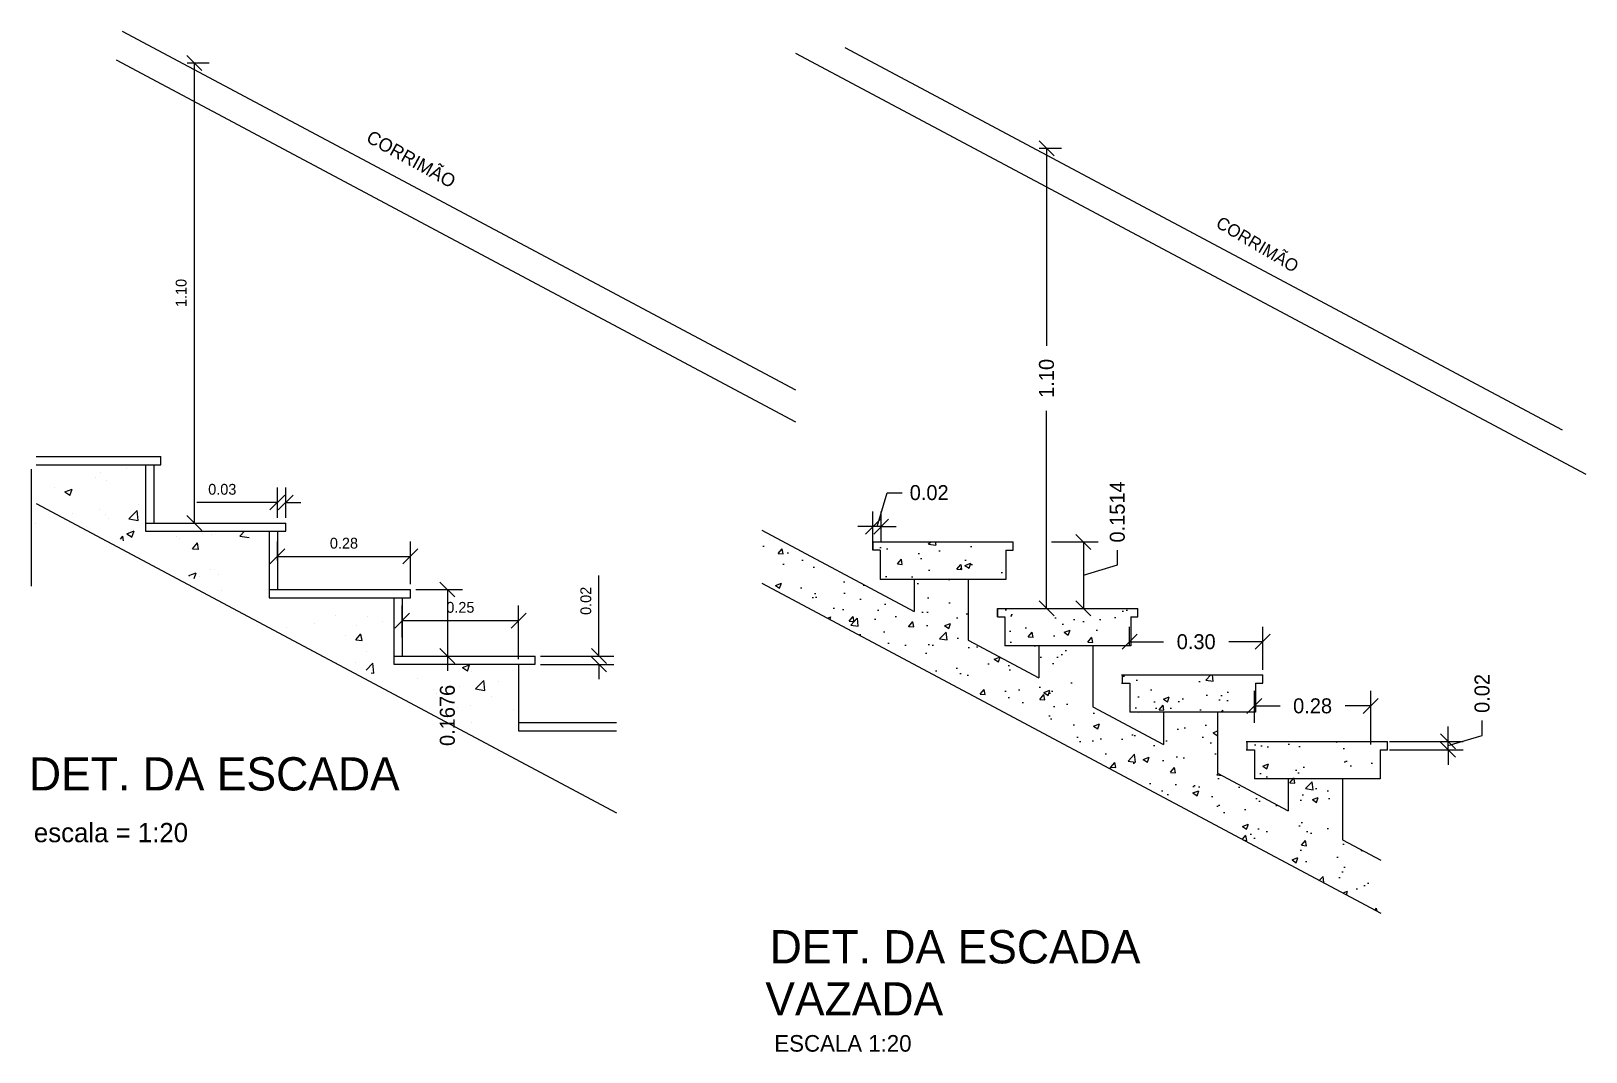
# Model space of a CAD drawing. Extents: x 596.7 to 615.4, y 182.8 to 195.1.
import ezdxf

# ---------------------------------------------------------------- set-up
doc = ezdxf.new("R2010")
doc.units = 0
doc.header["$LTSCALE"] = 0.3
doc.header["$MEASUREMENT"] = 0
doc.layers.get('0').update_dxf_attribs({"linetype": 'CONTINUOUS'})
doc.layers.get('DEFPOINTS').update_dxf_attribs({"linetype": 'CONTINUOUS'})
for name, color, linetype in [('alvenaria', 5, 'CONTINUOUS'), ('COTA', 1, 'CONTINUOUS'), ('cotas', 1, 'CONTINUOUS'), ('FINA', 1, 'CONTINUOUS'), ('textos', 7, 'CONTINUOUS')]:
    doc.layers.add(name, color=color, linetype=linetype)
doc.styles.get("Standard").update_dxf_attribs({"font": 'stylu.ttf'})
doc.dimstyles.get("Standard").update_dxf_attribs({"dimtxt": 0.13, "dimasz": 0.18, "dimexe": 0.18, "dimexo": 0.0625, "dimgap": 0.09, "dimtad": 1, "dimdec": 4, "dimzin": 0, "dimdsep": 46, "dimtxsty": 'Standard', "dimblk1": 'ARCHTICK', "dimblk2": 'ARCHTICK', "dimsah": 1, "dimcen": 0.09, "dimadec": 0, "dimazin": 0, "dimtfac": 1, "dimtdec": 4, "dimtofl": 0, "dimtmove": 0, "dimatfit": 3, "dimldrblk": 'ARCHTICK', "dimfxl": 0, "dimtolj": 1, "dimtzin": 0, "dimarcsym": 0})
pattern_1 = [(50, (-133.1196, 50.63334), (0.7172602, -0.0627521), [0.075, -0.825]), (355, (-133.1196, 50.63334), (-0.1387513, 0.752192), [0.06, -0.66]), (100.4514, (-133.0598, 50.6281), (0.5785094, 0.6894395), [0.0637402, -0.701142]), (46.1842, (-133.1196, 50.8333), (1.067241, -0.165519), [0.1125, -1.2375]), (96.6356, (-133.0307, 50.8195), (0.934663, 0.974118), [0.09561, -1.051713]), (351.1842, (-133.1196, 50.8333), (0.934662, 0.974119), [0.09, -0.99]), (21, (-133.0196, 50.78334), (0.596907, -0.402619), [0.075, -0.825]), (326, (-133.0196, 50.78334), (0.2433153, 0.72515), [0.06, -0.66]), (71.4514, (-132.96986, 50.7498), (0.8402226, 0.3225305), [0.0637402, -0.701142]), (37.5, (-133.1196, 50.63334), (0.01215986, 0.33289385), [0, -0.652, 0, -0.67, 0, -0.6625]), (7.5, (-133.1196, 50.63334), (0.2630695, 0.3944117), [0, -0.382, 0, -0.637, 0, -0.2525]), (327.5, (-133.3426, 50.63334), (0.53382244, -0.02255487), [0, -0.25, 0, -0.78, 0, -1.035]), (317.5, (-133.4426, 50.63334), (0.5831862, 0.100105), [0, -0.325, 0, -0.518, 0, -0.735])]

# ---------------------------------------------------------------- blocks, each defined once
blk = doc.blocks.new('_OBLIQUE')
at = {"color": 0, "linetype": 'ByBlock'}
blk.add_line((-0.5, -0.5), (0.5, 0.5), dxfattribs=at)
blk = doc.blocks.new('*D8')
at = {"color": 0, "linetype": 'ByBlock'}
for p, q in [((109.609, -50.392), (109.732, -49.984)), ((109.732, -49.984), (109.912, -49.984)), ((109.559, -50.576), (109.559, -50.212)), ((109.659, -50.576), (109.659, -50.212)), ((109.559, -50.392), (109.379, -50.392)), ((109.659, -50.392), (109.559, -50.392)), ((109.659, -50.392), (109.839, -50.392))]:
    blk.add_line(p, q, dxfattribs=at)
at = {"layer": 'DEFPOINTS', "color": 0, "linetype": 'ByBlock'}
for p in [(109.559, -50.392), (109.559, -50.639), (109.659, -50.639)]:
    blk.add_point(p, dxfattribs=at)
at = {"color": 0, "linetype": 'ByBlock', "xscale": 0.18, "yscale": 0.18, "zscale": 0.18}
blk.add_blockref('_OBLIQUE', (109.559, -50.392), dxfattribs=at)
at = {"color": 0, "linetype": 'ByBlock', "xscale": 0.18, "yscale": 0.18, "zscale": 0.18, "rotation": 180}
blk.add_blockref('_OBLIQUE', (109.659, -50.392), dxfattribs=at)
at = {"color": 0, "linetype": 'ByBlock', "insert": (110.002, -49.984), "char_height": 0.18, "attachment_point": 4}
blk.add_mtext('\\A1;0.02', dxfattribs=at)
blk = doc.blocks.new('_ARCHTICK')
at = {"color": 0, "linetype": 'ByBlock', "const_width": 0.15}
blk.add_lwpolyline([(-0.5, -0.5), (0.5, 0.5)], dxfattribs=at)
blk = doc.blocks.new('*D9')
at = {"color": 0, "linetype": 'ByBlock'}
for p, q in [((108.473, -45.103), (108.74, -45.103)), ((108.56, -45.103), (108.56, -47.479)), ((108.56, -50.639), (108.56, -48.263)), ((108.465, -50.639), (108.74, -50.639))]:
    blk.add_line(p, q, dxfattribs=at)
at = {"layer": 'DEFPOINTS', "color": 0, "linetype": 'ByBlock'}
for p in [(108.41, -45.103), (108.56, -45.103), (108.402, -50.639)]:
    blk.add_point(p, dxfattribs=at)
at = {"color": 0, "linetype": 'ByBlock', "xscale": 0.18, "yscale": 0.18, "zscale": 0.18}
for p, rotation in [((108.56, -45.103), 90), ((108.56, -50.639), 270)]:
    blk.add_blockref('_OBLIQUE', p, dxfattribs=dict(at, rotation=rotation))
at = {"color": 0, "linetype": 'ByBlock', "insert": (108.56, -47.871), "char_height": 0.18, "attachment_point": 5, "rotation": 90}
blk.add_mtext('\\A1;1.10', dxfattribs=at)
blk = doc.blocks.new('*D10')
at = {"color": 0, "linetype": 'ByBlock'}
for p, q in [((109.559, -51.09), (109.559, -50.86)), ((111.159, -51.376), (111.159, -50.86)), ((109.559, -51.04), (109.967, -51.04)), ((111.159, -51.04), (110.752, -51.04))]:
    blk.add_line(p, q, dxfattribs=at)
at = {"layer": 'DEFPOINTS', "color": 0, "linetype": 'ByBlock'}
for p in [(109.559, -51.152), (111.159, -51.04), (111.159, -51.439)]:
    blk.add_point(p, dxfattribs=at)
at = {"color": 0, "linetype": 'ByBlock', "xscale": 0.18, "yscale": 0.18, "zscale": 0.18, "rotation": 180}
blk.add_blockref('_OBLIQUE', (109.559, -51.04), dxfattribs=at)
at = {"color": 0, "linetype": 'ByBlock', "xscale": 0.18, "yscale": 0.18, "zscale": 0.18}
blk.add_blockref('_OBLIQUE', (111.159, -51.04), dxfattribs=at)
at = {"color": 0, "linetype": 'ByBlock', "insert": (110.359, -51.04), "char_height": 0.18, "attachment_point": 5}
blk.add_mtext('\\A1;0.30', dxfattribs=at)
blk = doc.blocks.new('*D11')
at = {"color": 0, "linetype": 'ByBlock'}
for p, q in [((111.222, -51.439), (111.784, -51.439)), ((111.604, -51.439), (111.604, -52.239)), ((112.013, -51.716), (112.013, -51.536)), ((111.604, -51.839), (112.013, -51.716)), ((111.222, -52.239), (111.784, -52.239))]:
    blk.add_line(p, q, dxfattribs=at)
at = {"layer": 'DEFPOINTS', "color": 0, "linetype": 'ByBlock'}
for p in [(111.159, -51.439), (111.159, -52.239), (111.604, -52.239)]:
    blk.add_point(p, dxfattribs=at)
at = {"color": 0, "linetype": 'ByBlock', "xscale": 0.18, "yscale": 0.18, "zscale": 0.18}
for p, rotation in [((111.604, -51.439), 90), ((111.604, -52.239), 270)]:
    blk.add_blockref('_OBLIQUE', p, dxfattribs=dict(at, rotation=rotation))
at = {"color": 0, "linetype": 'ByBlock', "insert": (112.013, -51.446), "char_height": 0.18, "attachment_point": 4, "rotation": 90}
blk.add_mtext('\\A1;0.1514', dxfattribs=at)
blk = doc.blocks.new('*D12')
at = {"color": 0, "linetype": 'ByBlock'}
for p, q in [((111.059, -52.016), (111.059, -51.632)), ((112.459, -52.276), (112.459, -51.632)), ((111.059, -51.812), (111.368, -51.812)), ((112.459, -51.812), (112.151, -51.812))]:
    blk.add_line(p, q, dxfattribs=at)
at = {"layer": 'DEFPOINTS', "color": 0, "linetype": 'ByBlock'}
for p in [(112.459, -51.812), (111.059, -52.078), (112.459, -52.339)]:
    blk.add_point(p, dxfattribs=at)
at = {"color": 0, "linetype": 'ByBlock', "xscale": 0.18, "yscale": 0.18, "zscale": 0.18, "rotation": 180}
blk.add_blockref('_OBLIQUE', (111.059, -51.812), dxfattribs=at)
at = {"color": 0, "linetype": 'ByBlock', "xscale": 0.18, "yscale": 0.18, "zscale": 0.18}
blk.add_blockref('_OBLIQUE', (112.459, -51.812), dxfattribs=at)
at = {"color": 0, "linetype": 'ByBlock', "insert": (111.759, -51.812), "char_height": 0.18, "attachment_point": 5}
blk.add_mtext('\\A1;0.28', dxfattribs=at)
blk = doc.blocks.new('*D13')
at = {"color": 0, "linetype": 'ByBlock'}
for p, q in [((113.425, -52.239), (113.425, -52.059)), ((113.834, -52.166), (113.834, -51.986)), ((112.722, -52.239), (113.605, -52.239)), ((112.722, -52.339), (113.605, -52.339)), ((113.425, -52.289), (113.834, -52.166)), ((113.425, -52.339), (113.425, -52.239)), ((113.425, -52.339), (113.425, -52.519))]:
    blk.add_line(p, q, dxfattribs=at)
at = {"layer": 'DEFPOINTS', "color": 0, "linetype": 'ByBlock'}
for p in [(112.659, -52.239), (112.659, -52.339), (113.425, -52.239)]:
    blk.add_point(p, dxfattribs=at)
at = {"color": 0, "linetype": 'ByBlock', "xscale": 0.18, "yscale": 0.18, "zscale": 0.18}
for p, rotation in [((113.425, -52.239), 270), ((113.425, -52.339), 90)]:
    blk.add_blockref('_OBLIQUE', p, dxfattribs=dict(at, rotation=rotation))
at = {"color": 0, "linetype": 'ByBlock', "insert": (113.834, -51.896), "char_height": 0.18, "attachment_point": 4, "rotation": 90}
blk.add_mtext('\\A1;0.02', dxfattribs=at)
blk = doc.blocks.new('*D21')
at = {"layer": 'cotas', "color": 0, "lineweight": -2}
for p, q in [((599.636, 188.689), (599.636, 188.919)), ((601.236, 188.403), (601.236, 188.919)), ((599.636, 188.739), (601.236, 188.739))]:
    blk.add_line(p, q, dxfattribs=at)
at = {"layer": 'DEFPOINTS', "color": 0}
for p in [(601.236, 188.739), (599.636, 188.627), (601.236, 188.34)]:
    blk.add_point(p, dxfattribs=at)
at = {"layer": 'cotas', "color": 0, "lineweight": -2, "xscale": 0.18, "yscale": 0.18, "zscale": 0.18, "rotation": 180}
blk.add_blockref('_OBLIQUE', (599.636, 188.739), dxfattribs=at)
at = {"layer": 'cotas', "color": 0, "lineweight": -2, "xscale": 0.18, "yscale": 0.18, "zscale": 0.18}
blk.add_blockref('_OBLIQUE', (601.236, 188.739), dxfattribs=at)
at = {"layer": 'cotas', "color": 0, "insert": (600.436, 188.897), "char_height": 0.13, "attachment_point": 5}
blk.add_mtext('\\A1;0.28', dxfattribs=at)
blk = doc.blocks.new('*D22')
at = {"layer": 'cotas', "color": 0, "lineweight": -2}
for p, q in [((598.549, 194.676), (598.817, 194.676)), ((598.637, 189.14), (598.637, 194.676)), ((598.541, 189.14), (598.817, 189.14))]:
    blk.add_line(p, q, dxfattribs=at)
at = {"layer": 'DEFPOINTS', "color": 0}
for p in [(598.487, 194.676), (598.637, 194.676), (598.479, 189.14)]:
    blk.add_point(p, dxfattribs=at)
at = {"layer": 'cotas', "color": 0, "lineweight": -2, "xscale": 0.18, "yscale": 0.18, "zscale": 0.18}
for p, rotation in [((598.637, 194.676), 90), ((598.637, 189.14), 270)]:
    blk.add_blockref('_OBLIQUE', p, dxfattribs=dict(at, rotation=rotation))
at = {"layer": 'cotas', "color": 0, "insert": (598.479, 191.908), "char_height": 0.13, "attachment_point": 5, "rotation": 90}
blk.add_mtext('\\A1;1.10', dxfattribs=at)
blk = doc.blocks.new('*D23')
at = {"layer": 'cotas', "color": 0, "lineweight": -2}
for p, q in [((599.636, 189.203), (599.636, 189.567)), ((599.736, 189.203), (599.736, 189.567)), ((599.636, 189.387), (598.669, 189.387)), ((599.736, 189.387), (599.916, 189.387))]:
    blk.add_line(p, q, dxfattribs=at)
at = {"layer": 'DEFPOINTS', "color": 0}
for p in [(599.636, 189.387), (599.636, 189.14), (599.736, 189.14)]:
    blk.add_point(p, dxfattribs=at)
at = {"layer": 'cotas', "color": 0, "lineweight": -2, "xscale": 0.18, "yscale": 0.18, "zscale": 0.18}
blk.add_blockref('_OBLIQUE', (599.636, 189.387), dxfattribs=at)
at = {"layer": 'cotas', "color": 0, "lineweight": -2, "xscale": 0.18, "yscale": 0.18, "zscale": 0.18, "rotation": 180}
blk.add_blockref('_OBLIQUE', (599.736, 189.387), dxfattribs=at)
at = {"layer": 'cotas', "color": 0, "insert": (598.973, 189.545), "char_height": 0.13, "attachment_point": 5}
blk.add_mtext('\\A1;0.03', dxfattribs=at)
blk = doc.blocks.new('*D24')
at = {"layer": 'cotas', "color": 0, "lineweight": -2}
for p, q in [((603.502, 187.54), (603.502, 188.508)), ((602.799, 187.54), (603.682, 187.54)), ((602.799, 187.44), (603.682, 187.44)), ((603.502, 187.44), (603.502, 187.26))]:
    blk.add_line(p, q, dxfattribs=at)
at = {"layer": 'DEFPOINTS', "color": 0}
for p in [(602.736, 187.54), (603.502, 187.54), (602.736, 187.44)]:
    blk.add_point(p, dxfattribs=at)
at = {"layer": 'cotas', "color": 0, "lineweight": -2, "xscale": 0.18, "yscale": 0.18, "zscale": 0.18}
for p, rotation in [((603.502, 187.54), 270), ((603.502, 187.44), 90)]:
    blk.add_blockref('_OBLIQUE', p, dxfattribs=dict(at, rotation=rotation))
at = {"layer": 'cotas', "color": 0, "insert": (603.345, 188.204), "char_height": 0.13, "attachment_point": 5, "rotation": 90}
blk.add_mtext('\\A1;0.02', dxfattribs=at)
blk = doc.blocks.new('*D25')
at = {"layer": 'cotas', "color": 0, "lineweight": -2}
for p, q in [((601.136, 187.764), (601.136, 188.147)), ((602.536, 187.503), (602.536, 188.147)), ((601.136, 187.967), (602.536, 187.967))]:
    blk.add_line(p, q, dxfattribs=at)
at = {"layer": 'DEFPOINTS', "color": 0}
for p in [(602.536, 187.967), (601.136, 187.701), (602.536, 187.44)]:
    blk.add_point(p, dxfattribs=at)
at = {"layer": 'cotas', "color": 0, "lineweight": -2, "xscale": 0.18, "yscale": 0.18, "zscale": 0.18, "rotation": 180}
blk.add_blockref('_OBLIQUE', (601.136, 187.967), dxfattribs=at)
at = {"layer": 'cotas', "color": 0, "lineweight": -2, "xscale": 0.18, "yscale": 0.18, "zscale": 0.18}
blk.add_blockref('_OBLIQUE', (602.536, 187.967), dxfattribs=at)
at = {"layer": 'cotas', "color": 0, "insert": (601.836, 188.125), "char_height": 0.13, "attachment_point": 5}
blk.add_mtext('\\A1;0.25', dxfattribs=at)
blk = doc.blocks.new('DETALHE DA ESCADA VASADA')
at = {"layer": 'FINA'}
h = blk.add_hatch(dxfattribs=at)
h.set_pattern_fill('AR-CONC', color=256, scale=0.1, style=0)
h.set_pattern_definition(pattern_1)
h.paths.add_polyline_path([(-1.01293, -2.44159), (-1.66342, -2.44159), (-1.66342, -2.82719), (-2.51293, -2.37411), (-2.51293, -1.64159), (-3.16342, -1.64159), (-3.16342, -2.02719), (-4.99276, -1.05154), (-4.99276, -1.68663), (2.45036, -5.6563), (2.45036, -5.0212), (1.98707, -4.77411), (1.98707, -4.04159), (1.33658, -4.04159), (1.33658, -4.42719), (0.48707, -3.97411), (0.48707, -3.24159), (-0.16342, -3.24159), (-0.16342, -3.62719), (-1.01293, -3.17411)])
h = blk.add_hatch(dxfattribs=at)
h.set_pattern_fill('AR-CONC', color=256, scale=0.1, style=0)
h.set_pattern_definition(pattern_1)
h.paths.add_polyline_path([(-3.65823, -1.19159), (-3.65823, -1.29159), (-3.57056, -1.29159), (-3.57056, -1.64159), (-2.05823, -1.64159), (-2.05823, -1.29159), (-1.97056, -1.29159), (-1.97056, -1.19159)])
h.paths.add_polyline_path([(-0.55823, -2.44159), (-0.55823, -2.09159), (-0.47056, -2.09159), (-0.47056, -1.99159), (-2.15823, -1.99159), (-2.15823, -2.09159), (-2.07056, -2.09159), (-2.07056, -2.44159)])
h.paths.add_polyline_path([(-0.65823, -2.79159), (-0.65823, -2.89159), (-0.57056, -2.89159), (-0.57056, -3.24159), (0.94177, -3.24159), (0.94177, -2.89159), (1.02944, -2.89159), (1.02944, -2.79159)])
h.paths.add_polyline_path([(2.44177, -4.04159), (2.44177, -3.69159), (2.52944, -3.69159), (2.52944, -3.59159), (0.84177, -3.59159), (0.84177, -3.69159), (0.92944, -3.69159), (0.92944, -4.04159)])
for p, q in [((-4.5902, 4.68944), (4.91549, -0.37747)), ((-3.99673, 4.75581), (4.62934, 0.15779)), ((-4.99276, -1.05154), (-3.16342, -2.02719)), ((-3.65823, -1.19159), (-1.97056, -1.19159)), ((-3.65823, -1.29159), (-3.65823, -1.19159)), ((-3.65823, -1.19159), (-3.65823, -1.29159)), ((-3.65823, -1.29159), (-3.65823, -1.19159)), ((-3.57056, -1.29159), (-3.65823, -1.29159)), ((-3.57056, -1.29159), (-3.57056, -1.64159)), ((-3.57056, -1.29159), (-3.57056, -1.64159)), ((-2.05823, -1.29159), (-1.97056, -1.29159)), ((-2.05823, -1.29159), (-2.05823, -1.64159)), ((-2.05823, -1.29159), (-1.97056, -1.29159)), ((-1.97056, -1.29159), (-1.97056, -1.19159)), ((-2.05823, -1.64159), (-3.57056, -1.64159)), ((-3.16342, -1.64471), (-3.16342, -2.02719)), ((-2.51293, -1.64159), (-2.51293, -2.37411)), ((-4.99276, -1.68663), (2.45036, -5.6563)), ((-2.15823, -1.99159), (-0.47056, -1.99159)), ((-2.15823, -1.99159), (-2.15823, -2.09159)), ((-2.15823, -2.09159), (-2.15823, -1.99159)), ((-0.47056, -2.09159), (-0.47056, -1.99159)), ((-2.15823, -2.09159), (-2.07056, -2.09159)), ((-2.07056, -2.09159), (-2.07056, -2.44159)), ((-0.55823, -2.09159), (-0.55823, -2.44159)), ((-0.55823, -2.09159), (-0.47056, -2.09159)), ((-2.51293, -2.37411), (-1.66342, -2.82719)), ((-0.55823, -2.44159), (-2.07056, -2.44159)), ((-1.66342, -2.44471), (-1.66342, -2.82719)), ((-1.01293, -2.44159), (-1.01293, -3.17411)), ((-0.67056, -2.79159), (1.02944, -2.79159)), ((-0.65823, -2.89159), (-0.65823, -2.79159)), ((-0.47056, -2.79159), (1.02944, -2.79159)), ((1.02944, -2.89159), (1.02944, -2.79159)), ((-0.67056, -2.89159), (-0.57056, -2.89159)), ((-0.57056, -2.89159), (-0.57056, -3.24159)), ((0.94177, -2.89159), (0.94177, -3.24159)), ((0.94177, -2.89159), (1.02944, -2.89159)), ((-1.01293, -3.17411), (-0.16342, -3.62719)), ((0.94177, -3.24159), (-0.57056, -3.24159)), ((-0.46321, -3.24885), (-0.46274, -3.24829)), ((-0.46293, -3.24899), (-0.46299, -3.24867)), ((-0.16342, -3.24471), (-0.16342, -3.62719)), ((0.48707, -3.24159), (0.48707, -3.97411)), ((0.82944, -3.59159), (2.52944, -3.59159)), ((0.82944, -3.69159), (0.92944, -3.69159)), ((0.84177, -3.69159), (0.84177, -3.59159)), ((0.92944, -3.69159), (0.92944, -4.04159)), ((2.44177, -3.69159), (2.44177, -4.04159)), ((2.44177, -3.69159), (2.52944, -3.69159)), ((2.52944, -3.69159), (2.52944, -3.59159)), ((0.48707, -3.97411), (1.33658, -4.42719)), ((2.44177, -4.04159), (0.92944, -4.04159)), ((1.33658, -4.04471), (1.33658, -4.42719)), ((1.98707, -4.04159), (1.98707, -4.77411)), ((1.98707, -4.77411), (2.45036, -5.0212))]:
    blk.add_line(p, q, dxfattribs=at)
blk.add_text('CORRIMÃO', height=0.15, rotation=329.378615, dxfattribs=at).set_placement((0.45384, 2.6045))
at = {"layer": 'textos'}
for s, height, p in [('DET. DA ESCADA', 0.4, (-4.89895, -6.26231)), ('VAZADA', 0.4, (-4.95224, -6.88806)), ('ESCALA 1:20', 0.2, (-4.84338, -7.3243))]:
    blk.add_text(s, height=height, dxfattribs=at).set_placement(p)
at = {"layer": 'COTA'}
for base, p1, p2, text, picture, middle, set_off in [((-1.57004, 3.54432), (-1.72769, -1.99159), (-1.71983, 3.54432), '1.10', '*D9', (-1.57004, 0.77637), (-110.12998, 48.64725)), ((-1.12787, -1.99159), (-1.57201, -1.19159), (-1.57201, -1.99159), '0.1514', '*D11', (-0.71819, -1.19869), (-112.73142, 50.24725)), ((3.25889, -3.59159), (2.49298, -3.69159), (2.49298, -3.59159), '0.02', '*D13', (3.66712, -3.24912), (-110.16643, 48.64725))]:
    dim = blk.add_linear_dim(base=base, p1=p1, p2=p2, angle=90, text=text, dimstyle='Standard', override={"dimblk1": 'OBLIQUE', "dimblk2": 'OBLIQUE', "dimse1": 0, "dimse2": 0, "dimsd1": 0, "dimsd2": 0, "dimtmove": 1}, dxfattribs=at)
    dim.commit()
    dim.dimension.update_dxf_attribs({"geometry": picture, "text_midpoint": middle, "insert": set_off})
for base, p1, p2, text, picture, middle, set_off in [((-3.65823, -1.00724), (-3.55823, -1.25409), (-3.65823, -1.25409), '0.02', '*D8', (-3.21576, -0.59901), (-113.21764, 49.38475)), ((1.02944, -2.39282), (-0.57056, -2.50497), (1.02944, -2.79159), '0.30', '*D10', (0.22944, -2.39282), (-110.12998, 48.64725)), ((2.32944, -3.16513), (0.92944, -3.43075), (2.32944, -3.69159), '0.28', '*D12', (1.62944, -3.16513), (-110.12998, 48.64725))]:
    dim = blk.add_linear_dim(base=base, p1=p1, p2=p2, text=text, dimstyle='Standard', override={"dimblk1": 'OBLIQUE', "dimblk2": 'OBLIQUE', "dimse1": 0, "dimse2": 0, "dimsd1": 0, "dimsd2": 0, "dimtmove": 1}, dxfattribs=at)
    dim.commit()
    dim.dimension.update_dxf_attribs({"geometry": picture, "text_midpoint": middle, "insert": set_off})

msp = doc.modelspace()

# ---------------------------------------------------------------- linework, layer by layer
at = {"layer": 'alvenaria'}
for p, q in [((597.76974, 195.05872), (605.86602, 190.74071)), ((597.69895, 194.71374), (605.86602, 190.35797)), ((596.67411, 189.78903), (596.67411, 188.38048)), ((596.73611, 189.94035), (598.23611, 189.94035)), ((596.73611, 189.84035), (598.23611, 189.84035)), ((598.04844, 189.84035), (598.04844, 189.04035)), ((598.14844, 189.84035), (598.14844, 189.14035)), ((598.23611, 189.84035), (598.23611, 189.94035)), ((596.73611, 189.37369), (603.71406, 185.65211)), ((598.04844, 189.14035), (599.73611, 189.14035)), ((598.04844, 189.04035), (599.73611, 189.04035)), ((599.53611, 189.04035), (599.53611, 188.24035)), ((599.63611, 189.04035), (599.63611, 188.34035)), ((599.73611, 189.04035), (599.73611, 189.14035)), ((599.53611, 188.34035), (601.23611, 188.34035)), ((599.73611, 188.34035), (601.23611, 188.34035)), ((601.23611, 188.24035), (601.23611, 188.34035)), ((599.53611, 188.24035), (601.23611, 188.24035)), ((601.03611, 188.24035), (601.03611, 187.44035)), ((601.13611, 188.24035), (601.13611, 187.54035)), ((601.03611, 187.54035), (602.73611, 187.54035)), ((602.73611, 187.44035), (602.73611, 187.54035)), ((601.03611, 187.44035), (602.73611, 187.44035)), ((601.84232, 187.43699), (601.84232, 187.43699)), ((601.86012, 187.40229), (601.94764, 187.43588)), ((601.86012, 187.40229), (601.9223, 187.36035)), ((602.53611, 187.44035), (602.53611, 186.64035)), ((602.47409, 186.89114), (602.47409, 186.89114)), ((602.53611, 186.74035), (603.71406, 186.74035)), ((602.53611, 186.64035), (603.71406, 186.64035))]:
    msp.add_line(p, q, dxfattribs=at)
at = {"layer": 'alvenaria', "color": 0}
for p, q in [((597.81971, 189.79507), (597.81971, 189.79507)), ((597.85652, 189.83285), (597.85652, 189.83285)), ((597.45281, 189.69314), (597.45281, 189.69314)), ((597.50679, 189.75387), (597.50679, 189.75387)), ((597.58596, 189.65311), (597.58596, 189.65311)), ((596.95457, 189.57309), (596.95457, 189.57309)), ((597.07917, 189.51549), (597.1667, 189.54909)), ((597.07917, 189.51549), (597.14135, 189.47355)), ((597.1411, 189.47317), (597.16644, 189.54871)), ((597.17795, 189.26085), (597.17795, 189.26085)), ((597.49088, 189.30205), (597.49088, 189.30205)), ((597.57076, 189.23699), (597.57076, 189.23699)), ((597.85119, 189.18986), (597.94855, 189.29133)), ((597.9621, 189.17234), (597.94829, 189.29105)), ((597.96429, 189.36438), (597.96429, 189.36438)), ((596.68482, 189.13807), (596.68482, 189.13807)), ((596.72353, 189.1326), (596.72353, 189.1326)), ((597.60783, 189.19747), (597.60783, 189.19747)), ((597.82531, 189.01222), (597.91283, 189.04581)), ((597.85119, 189.18986), (597.96237, 189.17262)), ((597.88723, 188.9699), (597.91258, 189.04543)), ((598.73782, 189.01649), (598.73782, 189.01649)), ((599.18525, 188.98296), (599.24032, 189.04035)), ((597.74889, 188.94687), (597.77734, 188.98078)), ((597.78703, 188.92653), (597.77709, 188.98039)), ((597.82531, 189.01222), (597.88749, 188.97028)), ((598.42489, 188.97529), (598.42489, 188.97529)), ((598.45269, 188.95678), (598.45269, 188.95678)), ((598.61366, 188.83052), (598.67392, 188.90234)), ((598.61366, 188.83052), (598.68837, 188.82398)), ((598.68812, 188.8236), (598.67367, 188.90195)), ((598.84659, 189.00261), (598.84659, 189.00261)), ((599.18525, 188.98296), (599.29642, 188.96572)), ((598.57144, 188.50894), (598.65897, 188.54254)), ((598.57144, 188.50894), (598.57689, 188.50527)), ((598.63579, 188.47386), (598.65871, 188.54216)), ((598.69897, 188.50234), (598.69897, 188.50234)), ((598.83139, 188.58649), (598.83139, 188.58649)), ((598.88239, 188.5858), (598.88239, 188.5858)), ((598.93007, 188.51933), (598.93007, 188.51933)), ((598.96253, 188.33443), (598.96253, 188.33443)), ((600.0816, 187.928), (600.0816, 187.928)), ((600.33643, 188.02376), (600.33643, 188.02376)), ((600.58994, 187.91116), (600.58994, 187.91116)), ((600.7234, 188.01602), (600.7234, 188.01602)), ((600.90286, 187.95236), (600.90286, 187.95236)), ((599.74347, 187.8831), (599.74393, 187.88366)), ((599.74374, 187.88295), (599.74368, 187.88327)), ((600.45212, 187.78237), (600.45212, 187.78237)), ((600.58025, 187.7334), (600.64051, 187.80522)), ((600.58025, 187.7334), (600.65496, 187.72686)), ((600.63595, 187.74931), (600.63595, 187.74931)), ((600.65471, 187.72648), (600.64026, 187.80483)), ((600.7082, 187.5999), (600.7082, 187.5999)), ((600.57402, 187.45934), (600.57402, 187.45934)), ((600.70369, 187.37097), (600.78238, 187.45298)), ((600.76281, 187.33945), (600.79619, 187.33427)), ((600.79593, 187.33399), (600.78212, 187.45271)), ((601.92204, 187.35996), (601.94739, 187.4355)), ((601.97362, 187.35752), (601.97362, 187.35752)), ((601.32438, 187.2638), (601.32438, 187.2638)), ((601.82096, 187.17378), (601.82096, 187.17378)), ((602.01907, 187.14461), (602.11643, 187.24608)), ((602.12998, 187.12709), (602.11617, 187.24581)), ((602.29438, 187.23611), (602.29438, 187.23611)), ((601.50804, 187.13259), (601.50804, 187.13259)), ((601.54325, 187.08724), (601.54325, 187.08724)), ((602.01907, 187.14461), (602.13024, 187.12737)), ((602.21053, 187.05905), (602.21053, 187.05905)), ((601.80681, 186.91933), (601.80681, 186.91933)), ((601.95842, 186.94141), (601.95842, 186.94141)), ((601.96554, 186.7431), (601.96554, 186.7431))]:
    msp.add_line(p, q, dxfattribs=at)
at = {"layer": 'cotas'}
for p, q in [((601.29861, 188.34035), (601.86025, 188.34035)), ((601.68025, 188.34035), (601.68025, 187.54035)), ((601.29861, 187.54035), (601.86025, 187.54035)), ((601.68025, 187.54035), (601.68025, 187.36035))]:
    msp.add_line(p, q, dxfattribs=at)

# ---------------------------------------------------------------- block references
msp.add_blockref('DETALHE DA ESCADA VASADA', (610.45461, 190.10438))
at = {"layer": 'cotas', "xscale": 0.1800000000000068, "yscale": 0.1800000000000068, "zscale": 0.18}
for p, rotation in [((601.68025, 188.34035), 90), ((601.68025, 187.54035), 270)]:
    msp.add_blockref('_OBLIQUE', p, dxfattribs=dict(at, rotation=rotation))

# ---------------------------------------------------------------- texts
at = {"layer": 'cotas', "insert": (601.68025, 186.82569), "char_height": 0.18, "attachment_point": 5, "rotation": 90}
msp.add_mtext('0.1676', dxfattribs=at)
at = {"layer": 'textos'}
msp.add_text('CORRIMÃO', height=0.16, rotation=331.077918, dxfattribs=at).set_placement((600.69141, 193.73331))
for s, height, p in [('DET. DA ESCADA', 0.4, (596.64831, 185.92279)), ('escala = 1:20', 0.2319775, (596.70771, 185.30016))]:
    msp.add_text(s, height=height, dxfattribs=at).set_placement(p)

# ---------------------------------------------------------------- dimensions: what is measured, and where the dimension line sits
at = {"layer": 'cotas'}
for base, p1, p2, text, picture, middle in [((598.63663, 194.67627), (598.47898, 189.14035), (598.48684, 194.67627), '1.10', '*D22', (598.4793, 191.90831)), ((603.50202, 187.54035), (602.73611, 187.44035), (602.73611, 187.54035), '0.02', '*D24', (603.34469, 188.2041))]:
    dim = msp.add_linear_dim(base=base, p1=p1, p2=p2, angle=90, text=text, dimstyle='Standard', override={"dimblk1": 'OBLIQUE', "dimblk2": 'OBLIQUE', "dimse1": 0, "dimse2": 0, "dimsd1": 0, "dimsd2": 0, "dimldrblk": 'OBLIQUE'}, dxfattribs=at)
    dim.commit()
    dim.dimension.update_dxf_attribs({"geometry": picture, "text_midpoint": middle})
for base, p1, p2, text, picture, middle in [((599.63611, 189.3872), (599.73611, 189.14035), (599.63611, 189.14035), '0.03', '*D23', (598.97274, 189.54501)), ((601.23611, 188.73913), (599.63611, 188.62698), (601.23611, 188.34035), '0.28', '*D21', (600.43611, 188.89684)), ((602.53611, 187.96682), (601.13611, 187.70119), (602.53611, 187.44035), '0.25', '*D25', (601.83611, 188.1251))]:
    dim = msp.add_linear_dim(base=base, p1=p1, p2=p2, text=text, dimstyle='Standard', override={"dimblk1": 'OBLIQUE', "dimblk2": 'OBLIQUE', "dimse1": 0, "dimse2": 0, "dimsd1": 0, "dimsd2": 0, "dimldrblk": 'OBLIQUE'}, dxfattribs=at)
    dim.commit()
    dim.dimension.update_dxf_attribs({"geometry": picture, "text_midpoint": middle})

doc.saveas('drawing.dxf')
